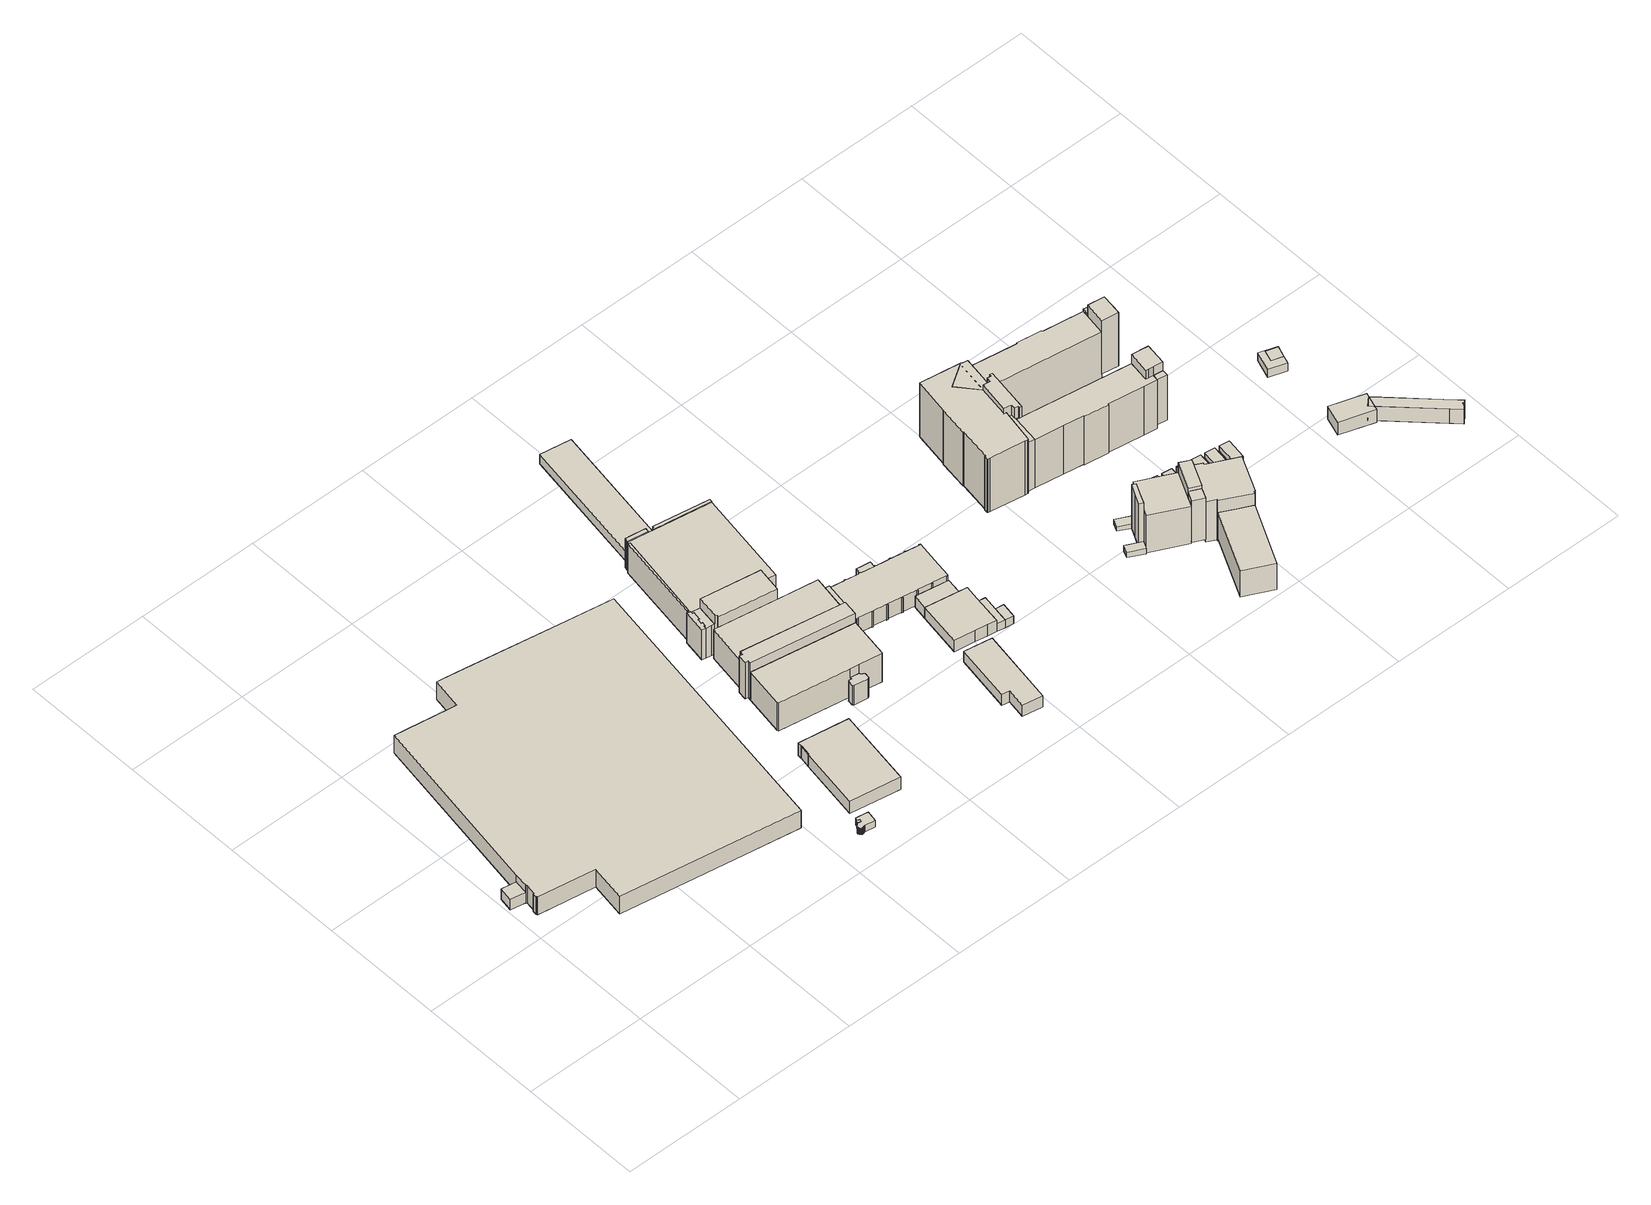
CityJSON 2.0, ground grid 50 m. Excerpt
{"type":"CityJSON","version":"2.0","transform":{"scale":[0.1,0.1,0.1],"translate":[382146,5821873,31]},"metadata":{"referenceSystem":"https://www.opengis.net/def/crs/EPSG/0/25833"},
"CityObjects":{
"building1":{"type":"Building","attributes":{"Gemeindeschluessel":"11000005","function":"31001_2111"},"address":[{"country":"Germany","locality":"Berlin","thoroughfareNumber":"72 (21)","thoroughfareName":"Nonnendammallee"}],"children":["building1-1","building1-2"]},
"building1-1":{"type":"BuildingPart","attributes":{"BezugspunktDach":"2200","measuredHeight":8.71,"storeysAboveGround":2},"parents":["building1"],"geometry":[{"type":"MultiSurface","lod":"1","boundaries":[[[0,1,2,3,4,5,6,7,8,9,10,11,12,13,14,15,16,17,18,19,20,21]],[[22,23,24,25,26,27,28,29,30,31,32,33,34,35,36,37,38,39,40,41,42,43]],[[22,43,21,20]],[[23,22,20,19]],[[24,23,19,18]],[[25,24,18,17]],[[26,25,17,16]],[[44,45,16,15]],[[28,27,15,14]],[[29,28,14,13]],[[30,29,13,12]],[[31,30,12,11]],[[32,31,11,10]],[[33,32,10,9]],[[34,33,9,8]],[[35,34,8,7]],[[36,35,7,6]],[[37,36,6,5]],[[38,37,5,4]],[[39,38,4,3]],[[40,39,3,2]],[[41,40,2,1]],[[42,41,1,0]],[[43,42,0,21]],[[27,26,45,44]]]}]},
"building1-2":{"type":"BuildingPart","attributes":{"BezugspunktDach":"2200","measuredHeight":5.22,"storeysAboveGround":2},"parents":["building1"],"geometry":[{"type":"MultiSurface","lod":"1","boundaries":[[[45,44,46,47]],[[48,27,26,49]],[[48,49,47,46]],[[27,48,46,44]],[[49,26,45,47]],[[26,27,50,44,45]]]}]},
"building2":{"type":"Building","attributes":{"Gemeindeschluessel":"11000005","BezugspunktDach":"2200","function":"51009_1610","measuredHeight":3.27,"storeysAboveGround":0},"address":[{"country":"Germany","locality":"Berlin"}],"geometry":[{"type":"Solid","lod":"1","boundaries":[[[[51,52,53,54,55]],[[56,57,58,59,60]],[[56,60,55,54]],[[57,56,54,53]],[[58,57,53,52]],[[59,58,52,51]],[[60,59,51,55]]]]}]},
"building3":{"type":"Building","attributes":{"Gemeindeschluessel":"11000005","BezugspunktDach":"2200","function":"31001_2100","measuredHeight":3.3,"storeysAboveGround":1},"address":[{"country":"Germany","locality":"Berlin","thoroughfareNumber":"72 (27)","thoroughfareName":"Nonnendammallee"}],"geometry":[{"type":"Solid","lod":"1","boundaries":[[[[61,62,63,64,65,66,67,68,69,70,71,72,73,74,54,53,52,51,55,75,76,77,78,79,80,81]],[[82,83,84,85,86,87,88,89,90,91,92,93,94,95,96,97,98,99,100,101,102,103,104,105,106,107]],[[82,107,81,80]],[[83,82,80,79]],[[84,83,79,78]],[[85,84,78,77]],[[86,85,77,76]],[[87,86,76,75]],[[88,87,75,55]],[[89,88,55,51]],[[90,89,51,52]],[[91,90,52,53]],[[92,91,53,54]],[[93,92,54,74]],[[94,93,74,73]],[[95,94,73,72]],[[96,95,72,71]],[[97,96,71,70]],[[98,97,70,69]],[[99,98,69,68]],[[100,99,68,67]],[[101,100,67,66]],[[102,101,66,65]],[[103,102,65,64]],[[104,103,64,63]],[[105,104,63,62]],[[106,105,62,61]],[[107,106,61,81]]]]}]},
"building4":{"type":"Building","attributes":{"Gemeindeschluessel":"11000005","BezugspunktDach":"2200","function":"51009_1610","measuredHeight":5.99,"storeysAboveGround":0},"address":[{"country":"Germany","locality":"Berlin"}],"geometry":[{"type":"Solid","lod":"1","boundaries":[[[[108,109,110,111]],[[112,113,114,115]],[[112,115,111,110]],[[113,112,110,109]],[[114,113,109,108]],[[115,114,108,111]]]]}]},
"building5":{"type":"Building","attributes":{"Gemeindeschluessel":"11000005","BezugspunktDach":"2200","function":"31001_2143","measuredHeight":6.1,"storeysAboveGround":1},"address":[{"country":"Germany","locality":"Berlin","thoroughfareNumber":"72 (30)","thoroughfareName":"Nonnendammallee"}],"geometry":[{"type":"Solid","lod":"1","boundaries":[[[[116,117,118,110,109,108,111,119]],[[120,121,122,123,124,125,126,127]],[[120,127,119,111]],[[121,120,111,108]],[[122,121,108,109]],[[123,122,109,110]],[[124,123,110,118]],[[125,124,118,117]],[[126,125,117,116]],[[127,126,116,119]]]]}]},
"building6":{"type":"Building","attributes":{"Gemeindeschluessel":"11000005","function":"31001_2111"},"address":[{"country":"Germany","locality":"Berlin","thoroughfareNumber":"72 (29)","thoroughfareName":"Nonnendammallee"}],"children":["building6-1","building6-2","building6-3","building6-4"]},
"building6-1":{"type":"BuildingPart","attributes":{"BezugspunktDach":"2200","measuredHeight":18.19,"storeysAboveGround":5},"parents":["building6"],"geometry":[{"type":"MultiSurface","lod":"1","boundaries":[[[128,129,130,131,132,133,134,135]],[[136,137,138,139,140,141,142,143]],[[136,143,135,134]],[[137,136,134,133]],[[138,137,133,132]],[[144,145,132,131]],[[140,139,131,130]],[[146,147,140,130,129]],[[142,141,129,128]],[[143,142,128,135]],[[139,138,148,145,144]],[[141,140,147,146]]]}]},
"building6-2":{"type":"BuildingPart","attributes":{"BezugspunktDach":"2200","measuredHeight":13.97,"storeysAboveGround":5},"parents":["building6"],"geometry":[{"type":"MultiSurface","lod":"1","boundaries":[[[144,149,150,151,152,153,154,155,145]],[[156,157,158,159,160,161,162,163,164]],[[156,164,145,155]],[[157,156,155,154]],[[158,157,154,153]],[[159,158,153,152]],[[160,159,152,151]],[[161,160,151,150]],[[162,161,150,149]],[[163,162,149,144]],[[164,163,139,138]],[[138,139,144,145]]]}]},
"building6-3":{"type":"BuildingPart","attributes":{"BezugspunktDach":"2200","measuredHeight":13.96,"storeysAboveGround":5},"parents":["building6"],"geometry":[{"type":"MultiSurface","lod":"1","boundaries":[[[165,166,167,168,169,147,146,170]],[[171,172,173,174,175,176,177,178]],[[171,178,170,146]],[[172,171,146,141,140,179]],[[173,172,147,169]],[[174,173,169,168]],[[175,174,168,167]],[[180,181,182,183,176,175,167,166]],[[177,176,166,165]],[[178,177,165,170]],[[179,140,141,146,147]],[[183,182,181,180]]]}]},
"building6-4":{"type":"BuildingPart","attributes":{"BezugspunktDach":"2200","measuredHeight":9.59,"storeysAboveGround":5},"parents":["building6"],"geometry":[{"type":"MultiSurface","lod":"1","boundaries":[[[184,185,186,187,188,189,181,180,190,191,192,193]],[[194,195,196,183,182,197,198,199,200,201,202,203]],[[194,203,193,192]],[[195,194,192,191]],[[196,195,191,190]],[[183,196,190,180]],[[197,182,181,189]],[[198,197,189,188]],[[199,198,188,187]],[[200,199,187,186]],[[201,200,186,185]],[[202,201,185,184]],[[203,202,184,193]],[[182,183,180,181,204]]]}]},
"building7":{"type":"Building","attributes":{"Gemeindeschluessel":"11000005","function":"31001_2111"},"address":[{"country":"Germany","locality":"Berlin","thoroughfareNumber":"72 (28)","thoroughfareName":"Nonnendammallee"}],"children":["building7-1","building7-2","building7-3"]},
"building7-1":{"type":"BuildingPart","attributes":{"BezugspunktDach":"2200","measuredHeight":19.2,"storeysAboveGround":5},"parents":["building7"],"geometry":[{"type":"MultiSurface","lod":"1","boundaries":[[[205,206,207,208,209,210,211,212]],[[213,214,215,216,159,158,217,218]],[[213,218,213,219,220,212,211]],[[214,213,211,210]],[[215,214,210,209]],[[216,215,209,208]],[[159,216,208,207]],[[158,159,207,206]],[[217,158,206,205]],[[218,217,205,212]],[[220,219,213,218]]]}]},
"building7-2":{"type":"BuildingPart","attributes":{"BezugspunktDach":"2200","measuredHeight":14.67,"storeysAboveGround":5},"parents":["building7"],"geometry":[{"type":"Solid","lod":"1","boundaries":[[[[221,220,219,222,223,224,225,226,227,228,229,230,231]],[[232,233,234,235,236,237,238,239,240,213,218,241,242]],[[213,240,222,219]],[[241,218,220,221]],[[242,241,221,231]],[[242,231,230,232]],[[233,232,230,229]],[[234,233,229,228]],[[235,234,228,227]],[[235,227,226,236]],[[237,236,226,225]],[[237,225,224,238]],[[239,238,224,223]],[[240,239,223,222]],[[218,213,219,220]]]]}]},
"building7-3":{"type":"BuildingPart","attributes":{"BezugspunktDach":"2200","measuredHeight":14.67,"storeysAboveGround":5},"parents":["building7"],"geometry":[{"type":"MultiSurface","lod":"1","boundaries":[[[231,230,229,228,227,226,225,224,223,222,243,244,245,246]],[[247,248,249,240,239,238,237,236,235,234,233,232,242,250]],[[247,250,246,245]],[[248,247,245,244]],[[249,248,244,243]],[[240,249,243,222]],[[238,224,238,237]],[[236,226,236,235]],[[234,235,227,235,234,251]],[[233,234,233,229]],[[242,232,230,232,242,231]],[[250,242,231,246]],[[239,240,222,223]],[[238,239,223,224]],[[237,238,224,225]],[[236,237,225,226]],[[235,236,226,227]],[[251,234,235,227,228]],[[228,229,233,234]],[[232,233,229,230]]]}]},
"building8":{"type":"Building","attributes":{"Gemeindeschluessel":"11000005","function":"31001_2111"},"address":[{"country":"Germany","locality":"Berlin","thoroughfareNumber":"72 (22)","thoroughfareName":"Nonnendammallee"}],"children":["building8-1","building8-2","building8-3","building8-4","building8-5"]},
"building8-1":{"type":"BuildingPart","attributes":{"BezugspunktDach":"2200","measuredHeight":13.87,"storeysAboveGround":3},"parents":["building8"],"geometry":[{"type":"MultiSurface","lod":"1","boundaries":[[[252,253,254,255,256,257,258,259,260,261,262,263,264,265,266,267]],[[248,268,269,270,271,272,273,274,275,276,277,215,214,213,240,249]],[[248,249,267,266]],[[268,248,266,265]],[[271,270,263,262]],[[273,272,261,260]],[[275,274,259,258]],[[276,275,258,257]],[[277,276,257,256]],[[215,277,256,255]],[[214,215,255,254]],[[213,214,254,253]],[[240,213,253,252]],[[249,240,252,267]],[[265,264,269,268]],[[270,269,264,263,278]],[[272,271,262,261]],[[274,273,260,259]]]}]},
"building8-2":{"type":"BuildingPart","attributes":{"BezugspunktDach":"2200","measuredHeight":14.24,"storeysAboveGround":3},"parents":["building8"],"geometry":[{"type":"MultiSurface","lod":"1","boundaries":[[[279,280,281,282,283,284,285]],[[286,287,270,269,268,288,289]],[[286,289,285,284]],[[287,286,284,283]],[[270,287,283,282]],[[269,270,282,281],[269,264,263,270]],[[265,264,281,280]],[[288,268,280,279]],[[289,288,279,285]],[[264,269,270,263]],[[268,269,264,265]]]}]},
"building8-3":{"type":"BuildingPart","attributes":{"BezugspunktDach":"2200","measuredHeight":14.33,"storeysAboveGround":3},"parents":["building8"],"geometry":[{"type":"MultiSurface","lod":"1","boundaries":[[[290,291,292,293,294,295,296,297]],[[298,299,300,301,302,303,274,273]],[[298,273,297,296]],[[299,298,296,295]],[[300,299,295,294]],[[301,300,294,293]],[[302,301,293,292]],[[303,302,292,291]],[[274,303,291,290]],[[260,259,290,297]],[[304,273,305,274,306,259,260]]]}]},
"building8-4":{"type":"BuildingPart","attributes":{"BezugspunktDach":"2200","measuredHeight":14.32,"storeysAboveGround":3},"parents":["building8"],"geometry":[{"type":"MultiSurface","lod":"1","boundaries":[[[307,308,309,310,311,312,313,314,315,316]],[[317,318,319,320,321,322,323,324,272,271]],[[317,271,316,315]],[[318,317,315,314]],[[319,318,314,313]],[[320,319,313,312]],[[321,320,312,311]],[[322,321,311,310]],[[323,322,310,309]],[[324,325,326,309,308]],[[272,324,308,307]],[[271,262,261,307,316]],[[326,325,324,323]],[[272,261,262,271,327]]]}]},
"building8-5":{"type":"BuildingPart","attributes":{"BezugspunktDach":"2200","measuredHeight":4.66,"storeysAboveGround":3},"parents":["building8"],"geometry":[{"type":"Solid","lod":"1","boundaries":[[[[325,328,329,330,331,332,333,326]],[[322,334,335,336,337,338,324,323]],[[322,323,326,333]],[[334,322,333,332]],[[335,334,332,331]],[[336,335,331,330]],[[337,336,330,329]],[[338,337,329,328]],[[324,338,328,325]],[[324,325,326,323]]]]}]},
"building9":{"type":"Building","attributes":{"Gemeindeschluessel":"11000005","BezugspunktDach":"2200","function":"31001_2142","measuredHeight":5.29,"storeysAboveGround":1},"address":[{"country":"Germany","locality":"Berlin","thoroughfareNumber":"72 (33)","thoroughfareName":"Nonnendammallee"}],"geometry":[{"type":"Solid","lod":"1","boundaries":[[[[339,340,341,342,343,344]],[[345,346,347,348,349,350]],[[345,350,344,343]],[[346,345,343,342]],[[347,346,342,341]],[[348,347,341,340]],[[349,348,340,339]],[[350,349,339,344]]]]}]},
"building10":{"type":"Building","attributes":{"Gemeindeschluessel":"11000005","function":"31001_2111"},"address":[{"country":"Germany","locality":"Berlin","thoroughfareNumber":"72 (31)","thoroughfareName":"Nonnendammallee"}],"children":["building10-1","building10-2"]},
"building10-1":{"type":"BuildingPart","attributes":{"BezugspunktDach":"2200","measuredHeight":8.45,"storeysAboveGround":1},"parents":["building10"],"geometry":[{"type":"Solid","lod":"1","boundaries":[[[[351,352,353,354,355,356,357,358,359,360,361,362,363,364,365,366,367,368,369,370,371,372,373,374,375,376,377,378,379,380,381,382,383,384,385,386,387,388,389,390,391,392,393,394,395,396,397,398,399,400,401,402,403,404,405,406,407,408,409,410,411,412,413,414,415]],[[416,417,418,419,420,421,422,423,424,425,426,427,428,429,430,431,432,433,434,435,436,437,438,439,440,441,442,443,444,445,446,447,448,449,450,451,452,453,454,455,456,457,458,459,460,461,462,463,464,465,466,467,468,469,470,471,472,473,474,475,476,477,478,479,480]],[[416,480,415,414]],[[417,416,414,413]],[[418,417,413,412]],[[421,420,410,409]],[[422,421,409,408]],[[423,422,408,407]],[[424,423,407,406]],[[425,424,406,405]],[[426,425,405,404]],[[427,426,404,403]],[[428,427,403,402]],[[429,428,402,401]],[[430,429,401,400]],[[431,430,400,399]],[[432,431,399,398]],[[433,432,398,397]],[[434,433,397,396]],[[435,434,396,395]],[[436,435,395,394]],[[437,436,394,393]],[[438,437,393,392]],[[439,438,392,391]],[[440,439,391,390]],[[441,440,390,389]],[[442,441,389,388]],[[443,442,388,387]],[[444,443,387,386]],[[445,444,386,385]],[[446,445,385,384]],[[447,446,384,383]],[[448,447,383,382]],[[449,448,382,381]],[[450,449,381,380]],[[451,450,380,379]],[[452,451,379,378]],[[453,452,378,377]],[[454,453,377,376]],[[455,454,376,375]],[[456,455,375,374]],[[457,456,374,373]],[[458,457,373,372]],[[459,458,372,371]],[[460,459,371,370]],[[461,460,370,369]],[[462,461,369,368]],[[463,462,368,367]],[[464,463,367,366]],[[465,464,366,365]],[[466,465,365,364]],[[467,466,364,363]],[[468,467,363,362]],[[469,468,362,361]],[[470,469,361,360]],[[471,470,360,359]],[[472,471,359,358]],[[473,472,358,357]],[[474,473,357,356]],[[475,474,356,355]],[[476,475,355,354]],[[477,476,354,353]],[[478,477,353,352]],[[479,478,352,351]],[[480,479,351,415]],[[419,418,412,411]],[[420,419,411,410]]]]}]},
"building10-2":{"type":"BuildingPart","attributes":{"BezugspunktDach":"2200","measuredHeight":8.61,"storeysAboveGround":1},"parents":["building10"],"geometry":[{"type":"MultiSurface","lod":"1","boundaries":[[[481,482,483,484]],[[485,420,418,486]],[[485,486,484,483]],[[420,485,483,482]],[[418,412,411,410,482,481]],[[486,418,481,484]],[[419,411,412,418]],[[419,420,410,411]]]}]},
"building11":{"type":"Building","attributes":{"Gemeindeschluessel":"11000005","BezugspunktDach":"2200","function":"51009_1610","measuredHeight":6.91,"storeysAboveGround":0},"address":[{"country":"Germany","locality":"Berlin"}],"geometry":[{"type":"Solid","lod":"1","boundaries":[[[[487,488,489,490,491,492,493,494]],[[495,496,497,498,499,500,501,502]],[[495,502,494,493]],[[496,495,493,492]],[[497,496,492,491]],[[498,497,491,490]],[[499,498,490,489]],[[500,499,489,488]],[[501,500,488,487]],[[502,501,487,494]]]]}]},
"building12":{"type":"Building","attributes":{"Gemeindeschluessel":"11000005","function":"31001_2142"},"address":[{"country":"Germany","locality":"Berlin","thoroughfareNumber":"72 (32)","thoroughfareName":"Nonnendammallee"}],"children":["building12-1","building12-2","building12-3"]},
"building12-1":{"type":"BuildingPart","attributes":{"BezugspunktDach":"2200","measuredHeight":6.3,"storeysAboveGround":1},"parents":["building12"],"geometry":[{"type":"Solid","lod":"1","boundaries":[[[[503,504,505,506,507,508,509,510,511]],[[512,513,514,515,516,517,518,519,520]],[[512,520,511,510]],[[513,512,510,509]],[[514,513,509,508]],[[515,514,508,507]],[[516,515,507,506]],[[517,521,522,516,506,505]],[[518,517,505,504]],[[519,518,504,503]],[[520,519,503,511]],[[516,522,521,517]]]]}]},
"building12-2":{"type":"BuildingPart","attributes":{"BezugspunktDach":"2200","measuredHeight":3.84,"storeysAboveGround":1},"parents":["building12"],"geometry":[{"type":"Solid","lod":"1","boundaries":[[[[523,524,525,522,521]],[[516,526,527,528,517]],[[526,516,522,525]],[[527,526,525,524]],[[517,528,523,521]],[[516,517,521,522]],[[524,523,528,527]]]]}]},
"building12-3":{"type":"BuildingPart","attributes":{"BezugspunktDach":"2200","measuredHeight":3.85,"storeysAboveGround":1},"parents":["building12"],"geometry":[{"type":"Solid","lod":"1","boundaries":[[[[529,530,524,523]],[[527,531,532,528]],[[523,528,523,524]],[[531,527,524,530]],[[532,531,530,529]],[[528,532,529,523]],[[527,528,523,524]]]]}]},
"building13":{"type":"Building","attributes":{"Gemeindeschluessel":"11000005","BezugspunktDach":"2200","function":"51009_1610","measuredHeight":5.51,"storeysAboveGround":0},"address":[{"country":"Germany","locality":"Berlin"}],"geometry":[{"type":"Solid","lod":"1","boundaries":[[[[533,534,535,536]],[[537,538,539,540]],[[537,540,536,535]],[[538,537,535,534]],[[539,538,534,533]],[[540,539,533,536]]]]}]},
"building14":{"type":"Building","attributes":{"Gemeindeschluessel":"11000005","BezugspunktDach":"2200","function":"31001_2520","measuredHeight":2.72,"storeysAboveGround":1},"address":[{"country":"Germany","locality":"Berlin","thoroughfareNumber":"34 (1)","thoroughfareName":"Wohlrabedamm"}],"geometry":[{"type":"Solid","lod":"1","boundaries":[[[[541,542,543,544,545]],[[546,547,548,549,550]],[[546,550,545,544]],[[547,546,544,543]],[[548,547,543,542]],[[549,548,542,541]],[[550,549,541,545]]]]}]},
"building15":{"type":"Building","attributes":{"Gemeindeschluessel":"11000005","BezugspunktDach":"2200","function":"51009_1610","measuredHeight":23.96,"storeysAboveGround":0},"address":[{"country":"Germany","locality":"Berlin"}],"geometry":[{"type":"Solid","lod":"1","boundaries":[[[[551,552,553,554,555,556]],[[557,558,559,560,548,547]],[[557,547,556,555]],[[558,557,555,554]],[[559,558,554,553]],[[560,559,553,552]],[[548,560,552,551]],[[547,548,551,556]]]]}]},
"building16":{"type":"Building","attributes":{"Gemeindeschluessel":"11000005","BezugspunktDach":"2200","function":"31001_2120","measuredHeight":2.29,"storeysAboveGround":1},"address":[{"country":"Germany","locality":"Berlin","thoroughfareNumber":"34 (3)","thoroughfareName":"Wohlrabedamm"}],"geometry":[{"type":"Solid","lod":"1","boundaries":[[[[561,562,563,564,565]],[[566,567,559,558,568]],[[566,568,565,564]],[[567,566,564,563]],[[559,567,563,562]],[[558,559,562,561]],[[568,558,561,565]]]]}]},
"building17":{"type":"Building","attributes":{"Gemeindeschluessel":"11000005","BezugspunktDach":"2200","function":"51009_1610","measuredHeight":26.73,"storeysAboveGround":0},"address":[{"country":"Germany","locality":"Berlin"}],"geometry":[{"type":"Solid","lod":"1","boundaries":[[[[569,570,571,572,573,574,575,576,577,578,579,580]],[[581,582,583,584,585,586,587,588,589,590,591,592]],[[581,592,580,579]],[[582,581,579,578]],[[583,582,578,577]],[[584,583,577,576]],[[585,584,576,575]],[[586,585,575,574]],[[587,586,574,573]],[[588,587,573,572]],[[589,588,572,571]],[[590,589,571,570]],[[591,590,570,569]],[[592,591,569,580]]]]}]},
"building18":{"type":"Building","attributes":{"Gemeindeschluessel":"11000005","function":"31001_2200"},"address":[{"country":"Germany","locality":"Berlin","thoroughfareNumber":"34","thoroughfareName":"Wohlrabedamm"}],"children":["building18-1","building18-2","building18-3","building18-4","building18-5"]},
"building18-1":{"type":"BuildingPart","attributes":{"BezugspunktDach":"2200","measuredHeight":20.71,"storeysAboveGround":6},"parents":["building18"],"geometry":[{"type":"MultiSurface","lod":"1","boundaries":[[[593,594,595,596,597]],[[598,599,600,601,602]],[[598,602,597,596]],[[599,603,604,596,595]],[[601,605,606,594,593]],[[602,601,593,597]],[[598,607,604,603,599]],[[608,600,599,609,595,594]],[[600,606,605,601]]]}]},
"building18-2":{"type":"BuildingPart","attributes":{"BezugspunktDach":"2200","measuredHeight":19.86,"storeysAboveGround":6},"parents":["building18"],"geometry":[{"type":"MultiSurface","lod":"1","boundaries":[[[610,611,612,613,614,615,616,617,618,619,620,606,605]],[[621,622,623,624,625,626,627,628,629,630,631,632,633]],[[621,633,601,600]],[[624,623,619,618]],[[625,624,618,617]],[[626,625,617,616]],[[627,626,616,615]],[[628,627,615,614]],[[629,628,614,613]],[[630,629,613,612]],[[634,635,636,637,638,639,640,631,630,612,611]],[[632,631,611,610]],[[633,632,610,605]],[[600,601,605,606,641]],[[622,621,606,620]],[[623,622,620,619]],[[640,639,638,635,634]],[[642,638,637,636,635]]]}]},
"building18-3":{"type":"BuildingPart","attributes":{"BezugspunktDach":"2200","measuredHeight":23.33,"storeysAboveGround":6},"parents":["building18"],"geometry":[{"type":"MultiSurface","lod":"1","boundaries":[[[643,644,645,646]],[[647,622,621,648]],[[647,649,650,603,646,645]],[[622,620,619,623,647,645,644]],[[606,620,644,643]],[[595,594,643,646]],[[648,621,600,599]],[[651,650,649,647,652]],[[648,603,650,651]],[[623,619,620,622]],[[621,622,620,606]],[[599,600,594,595]]]}]},
"building18-4":{"type":"BuildingPart","attributes":{"BezugspunktDach":"2200","measuredHeight":20.97,"storeysAboveGround":6},"parents":["building18"],"geometry":[{"type":"MultiSurface","lod":"1","boundaries":[[[604,603,650,649,653,654,655,656,657]],[[658,659,660,661,647,651,648,662,663]],[[658,663,657,656]],[[659,658,656,655]],[[660,659,655,654]],[[661,660,654,653]],[[647,661,653,649]],[[648,651,650,651,648,603]],[[662,648,599,598]],[[663,662,604,657]],[[651,647,649,650]],[[598,599,603,604]]]}]},
"building18-5":{"type":"BuildingPart","attributes":{"BezugspunktDach":"2200","measuredHeight":16.16,"storeysAboveGround":6},"parents":["building18"],"geometry":[{"type":"Solid","lod":"1","boundaries":[[[[664,636,635,634,665]],[[639,638,637,666,667]],[[639,667,665,634]],[[666,637,636,664]],[[667,666,664,665]],[[638,639,634,635]],[[638,635,636,637]]]]}]},
"building19":{"type":"Building","attributes":{"Gemeindeschluessel":"11000005","BezugspunktDach":"2200","function":"31001_2460","measuredHeight":2.67,"storeysAboveGround":1},"address":[{"country":"Germany","locality":"Berlin","thoroughfareNumber":"34 (4)","thoroughfareName":"Wohlrabedamm"}],"geometry":[{"type":"Solid","lod":"1","boundaries":[[[[668,669,670,671]],[[672,673,674,675]],[[672,675,671,670]],[[673,672,670,669]],[[674,673,669,668]],[[675,674,668,671]]]]}]},
"building20":{"type":"Building","attributes":{"Gemeindeschluessel":"11000005","function":"31001_1020"},"address":[{"country":"Germany","locality":"Berlin","thoroughfareNumber":"22","thoroughfareName":"Rohrdamm"}],"children":["building20-1","building20-2","building20-3","building20-4","building20-5","building20-6","building20-7","building20-8","building20-9","building20-10","building20-11"]},
"building20-1":{"type":"BuildingPart","attributes":{"BezugspunktDach":"2200","measuredHeight":26.13,"storeysAboveGround":6},"parents":["building20"],"geometry":[{"type":"MultiSurface","lod":"1","boundaries":[[[676,677,678,679,680]],[[681,682,683,684,685]],[[686,687,688,689,680,679]],[[682,681,679,678]],[[683,682,678,677]],[[690,691,683,677,676]],[[681,692,688,687,686]],[[685,693,689,688,692]],[[684,683,691,690]]]}]},
"building20-2":{"type":"BuildingPart","attributes":{"BezugspunktDach":"2200","measuredHeight":31.58,"storeysAboveGround":6},"parents":["building20"],"geometry":[{"type":"MultiSurface","lod":"1","boundaries":[[[694,695,696,697,698,699,700,701,702,703,704,705,706,707,708,709,710,711,712,713]],[[714,715,716,717,718,719,720,721,722,723,724,725,726,727,728,729,730,731,732,733]],[[714,733,713,712]],[[715,714,712,711]],[[716,715,711,710]],[[717,716,710,709]],[[718,717,709,708]],[[719,718,708,707]],[[720,719,707,706]],[[721,720,706,705]],[[722,721,705,704]],[[724,723,703,702]],[[725,724,702,701]],[[726,725,701,700]],[[727,734,735,736,700,699]],[[728,727,699,698]],[[729,728,698,697]],[[730,729,697,696]],[[731,730,696,695]],[[732,731,695,694]],[[733,732,694,713]],[[704,703,723,722]],[[726,736,735,734,727]]]}]},
"building20-3":{"type":"BuildingPart","attributes":{"BezugspunktDach":"2200","measuredHeight":24.17,"storeysAboveGround":6},"parents":["building20"],"geometry":[{"type":"MultiSurface","lod":"1","boundaries":[[[737,738,739,740,735,734]],[[726,741,742,743,744,727]],[[741,726,735,740]],[[742,741,740,739]],[[743,742,590,745,746,747,739,738]],[[748,749,750,743,738,737]],[[744,743,751]],[[727,744,737,734]],[[726,727,734,735]],[[747,746,745,590]],[[744,751,749,748]],[[751,743,750,749]]]}]},
"building20-4":{"type":"BuildingPart","attributes":{"BezugspunktDach":"2200","measuredHeight":22.25,"storeysAboveGround":6},"parents":["building20"],"geometry":[{"type":"MultiSurface","lod":"1","boundaries":[[[752,691,690,753,754]],[[755,756,757,758,759]],[[755,759,754,753]],[[760,761,753,690]],[[757,756,684,683]],[[758,757,691,752]],[[759,758,752,754]],[[756,755,761,760]],[[683,684,690,691]]]}]},
"building20-5":{"type":"BuildingPart","attributes":{"BezugspunktDach":"2200","measuredHeight":26.4,"storeysAboveGround":6},"parents":["building20"],"geometry":[{"type":"MultiSurface","lod":"1","boundaries":[[[762,763,764,765]],[[766,767,768,769]],[[770,771,772,765,764]],[[773,774,766,764,763]],[[768,767,763,762]],[[769,768,762,765]],[[775,776,777,770]],[[766,778,771,770]],[[769,772,771,778]],[[767,766,774,773]]]}]},
"building20-6":{"type":"BuildingPart","attributes":{"BezugspunktDach":"2200","measuredHeight":21.45,"storeysAboveGround":6},"parents":["building20"],"geometry":[{"type":"MultiSurface","lod":"1","boundaries":[[[779,780,747,746]],[[590,589,588,745]],[[589,590,747,780]],[[588,589,780,779]],[[745,781,746,747,590]],[[745,588,782,779,746,783]]]}]},
"building20-7":{"type":"BuildingPart","attributes":{"BezugspunktDach":"2200","measuredHeight":21.73,"storeysAboveGround":6},"parents":["building20"],"geometry":[{"type":"MultiSurface","lod":"1","boundaries":[[[784,785,786,787]],[[788,585,584,583]],[[789,790,791,786,785]],[[584,585,785,784]],[[583,584,784,787]],[[788,583,787,786]],[[585,788,791,790,789]]]}]},
"building20-8":{"type":"BuildingPart","attributes":{"BezugspunktDach":"2200","measuredHeight":31.53,"storeysAboveGround":6},"parents":["building20"],"geometry":[{"type":"MultiSurface","lod":"1","boundaries":[[[792,793,794,795,796,797,798,799,800,801,802]],[[723,722,803,804,805,806,807,808,809,724,810]],[[723,810,802,801]],[[722,704,703,801,800]],[[803,722,800,799]],[[804,803,799,798]],[[805,804,798,797]],[[811,812,813,797,796]],[[807,790,811,806,796,795]],[[787,786,795,794]],[[808,807,788,583]],[[809,808,794,793]],[[724,809,793,792]],[[810,724,792,802]],[[723,703,704,722]],[[806,814,812,811]],[[805,813,812,814]],[[806,811,790,807]],[[583,788,786,787]]]}]},
"building20-9":{"type":"BuildingPart","attributes":{"BezugspunktDach":"2200","measuredHeight":25.28,"storeysAboveGround":6},"parents":["building20"],"geometry":[{"type":"MultiSurface","lod":"1","boundaries":[[[789,815,772,771,770,775,816,817,818,819,813,812,790]],[[814,805,820,821,822,823,776,777,824,825,826,827,807]],[[820,805,813,819]],[[821,820,819,818]],[[822,821,818,817]],[[823,822,817,816]],[[776,823,816,775]],[[824,777,770,766,778]],[[825,824,771,778,769,772]],[[826,825,772,815]],[[827,826,815,789]],[[807,827,585,788]],[[814,806,811,812]],[[807,790,811,806]],[[805,814,812,813]],[[777,776,775,770]],[[778,766,770,771]],[[772,769,778,771]],[[788,585,789,790]]]}]},
"building20-10":{"type":"BuildingPart","attributes":{"BezugspunktDach":"2200","measuredHeight":25.16,"storeysAboveGround":6},"parents":["building20"],"geometry":[{"type":"MultiSurface","lod":"1","boundaries":[[[828,829,830,831,832,833,761,760,689,688,687,834,835,750,749,748]],[[751,743,836,837,838,839,840,841,842,843,844,845,846,847,848,744]],[[779,746,750,835]],[[836,743,745,588]],[[837,836,835,834]],[[838,837,834,687]],[[839,838,681,692]],[[840,839,688,692,685]],[[689,685,840]],[[842,841,756,755,761]],[[843,842,761,833]],[[844,843,833,832]],[[845,844,832,831]],[[846,845,831,830]],[[847,846,830,829]],[[848,847,829,828]],[[744,848,828,748]],[[751,744,748,749]],[[743,751,749,750]],[[588,745,746,779]],[[692,681,687,688]],[[692,688,689,685]],[[689,685,849]],[[760,761,755,756]]]}]},
"building20-11":{"type":"BuildingPart","attributes":{"BezugspunktDach":"2200","measuredHeight":24.26,"storeysAboveGround":6},"parents":["building20"],"geometry":[{"type":"MultiSurface","lod":"1","boundaries":[[[773,850,851,852,774]],[[776,853,854,855,777]],[[775,770,777,774,852]],[[853,776,852,851]],[[854,853,851,850]],[[855,854,850,773]],[[777,855,767,766]],[[776,777,770,775]],[[766,767,773,774]]]}]},
"building21":{"type":"Building","attributes":{"Gemeindeschluessel":"11000005","BezugspunktDach":"2200","function":"31001_2460","measuredHeight":2.6,"storeysAboveGround":1},"address":[{"country":"Germany","locality":"Berlin","thoroughfareNumber":"34 (5)","thoroughfareName":"Wohlrabedamm"}],"geometry":[{"type":"Solid","lod":"1","boundaries":[[[[856,857,858,859]],[[860,861,862,863]],[[860,863,859,858]],[[861,860,858,857]],[[862,861,857,856]],[[863,862,856,859]]]]}]},
"building22":{"type":"Building","attributes":{"Gemeindeschluessel":"11000005","BezugspunktDach":"2200","function":"31001_2460","measuredHeight":2.54,"storeysAboveGround":1},"address":[{"country":"Germany","locality":"Berlin","thoroughfareNumber":"34 (6)","thoroughfareName":"Wohlrabedamm"}],"geometry":[{"type":"Solid","lod":"1","boundaries":[[[[864,865,866,867]],[[868,869,870,871]],[[868,871,867,866]],[[869,868,866,865]],[[870,869,865,864]],[[871,870,864,867]]]]}]},
"building23":{"type":"Building","attributes":{"Gemeindeschluessel":"11000005","BezugspunktDach":"2200","function":"31001_2460","measuredHeight":2.52,"storeysAboveGround":1},"address":[{"country":"Germany","locality":"Berlin","thoroughfareNumber":"34 (7)","thoroughfareName":"Wohlrabedamm"}],"geometry":[{"type":"Solid","lod":"1","boundaries":[[[[872,873,874,875]],[[876,877,878,879]],[[876,879,875,874]],[[877,876,874,873]],[[878,877,873,872]],[[879,878,872,875]]]]}]},
"building24":{"type":"Building","attributes":{"Gemeindeschluessel":"11000005","BezugspunktDach":"2200","function":"31001_2460","measuredHeight":2.67,"storeysAboveGround":1},"address":[{"country":"Germany","locality":"Berlin","thoroughfareNumber":"34 (8)","thoroughfareName":"Wohlrabedamm"}],"geometry":[{"type":"Solid","lod":"1","boundaries":[[[[880,881,882,883]],[[884,885,886,887]],[[884,887,883,882]],[[885,884,882,881]],[[886,885,881,880]],[[887,886,880,883]]]]}]},
"building25":{"type":"Building","attributes":{"Gemeindeschluessel":"11000005","BezugspunktDach":"2200","function":"31001_2460","measuredHeight":2.65,"storeysAboveGround":1},"address":[{"country":"Germany","locality":"Berlin","thoroughfareNumber":"34 (9)","thoroughfareName":"Wohlrabedamm"}],"geometry":[{"type":"Solid","lod":"1","boundaries":[[[[888,889,890,891]],[[892,893,894,895]],[[892,895,891,890]],[[893,892,890,889]],[[894,893,889,888]],[[895,894,888,891]]]]}]},
"building26":{"type":"Building","attributes":{"Gemeindeschluessel":"11000005","BezugspunktDach":"2200","function":"51009_1610","measuredHeight":6.28,"storeysAboveGround":0},"address":[{"country":"Germany","locality":"Berlin"}],"geometry":[{"type":"Solid","lod":"1","boundaries":[[[[896,897,898,899,900,901,902,903]],[[904,905,906,907,908,909,910,911]],[[904,911,903,902]],[[905,904,902,901]],[[906,905,901,900]],[[907,906,900,899]],[[908,907,899,898]],[[909,908,898,897]],[[910,909,897,896]],[[911,910,896,903]]]]}]},
"building27":{"type":"Building","attributes":{"Gemeindeschluessel":"11000005","BezugspunktDach":"2200","function":"31001_2050","measuredHeight":6.28,"storeysAboveGround":1},"address":[{"country":"Germany","locality":"Berlin","thoroughfareNumber":"32 (3)","thoroughfareName":"Wohlrabedamm"}],"geometry":[{"type":"Solid","lod":"1","boundaries":[[[[896,901,902,903]],[[904,905,910,911]],[[904,911,903,902]],[[905,904,902,901]],[[910,905,901,896]],[[911,910,896,903]]]]}]},
"building28":{"type":"Building","attributes":{"Gemeindeschluessel":"11000005","BezugspunktDach":"2200","function":"51009_1610","measuredHeight":3.9,"storeysAboveGround":0},"address":[{"country":"Germany","locality":"Berlin"}],"geometry":[{"type":"Solid","lod":"1","boundaries":[[[[912,913,914,915,916,917,918,919]],[[920,921,922,923,924,925,926,927]],[[920,927,919,918]],[[921,920,918,917]],[[922,921,917,916]],[[923,922,916,915]],[[924,923,915,914]],[[925,924,914,913]],[[926,925,913,912]],[[927,926,912,919]]]]}]},
"building29":{"type":"Building","attributes":{"Gemeindeschluessel":"11000005","BezugspunktDach":"2200","function":"31001_2100","measuredHeight":3.89,"storeysAboveGround":1},"address":[{"country":"Germany","locality":"Berlin","thoroughfareNumber":"5 (2)","thoroughfareName":"Wernerwerkdamm"}],"geometry":[{"type":"Solid","lod":"1","boundaries":[[[[913,916,915,914]],[[923,922,925,924]],[[923,924,914,915]],[[922,923,915,916]],[[925,922,916,913]],[[924,925,913,914]]]]}]},
"building30":{"type":"Building","attributes":{"Gemeindeschluessel":"11000005","BezugspunktDach":"2200","function":"51009_1610","measuredHeight":7.04,"storeysAboveGround":0},"address":[{"country":"Germany","locality":"Berlin"}],"geometry":[{"type":"Solid","lod":"1","boundaries":[[[[897,928,929,930,931,932,933,934,900,899,898]],[[935,936,937,938,939,940,941,942,943,944,945]],[[935,945,898,899]],[[936,935,899,900]],[[937,936,900,934]],[[938,937,934,933]],[[939,938,933,932]],[[940,939,932,931]],[[941,940,931,930]],[[942,941,930,929]],[[943,942,929,928]],[[944,943,928,897]],[[945,944,897,898]]]]}]},
"building31":{"type":"Building","attributes":{"Gemeindeschluessel":"11000005","BezugspunktDach":"2200","function":"31001_2050","measuredHeight":7.04,"storeysAboveGround":1},"address":[{"country":"Germany","locality":"Berlin","thoroughfareNumber":"32 (2)","thoroughfareName":"Wohlrabedamm"}],"geometry":[{"type":"Solid","lod":"1","boundaries":[[[[928,929,933,934,899,898]],[[935,937,938,942,943,945]],[[935,945,898,899]],[[937,935,899,934]],[[938,937,934,933]],[[942,938,933,929]],[[943,942,929,928]],[[945,943,928,898]]]]}]}
},
"vertices":[
[54,578,109],[54,574,109],[285,536,109],[261,390,109],[981,274,109],[1167,1420,109],[1078,1435,109],[981,1451,109],[579,1519,109],[496,1533,109],[467,1538,109],[446,1412,109],[427,1415,109],[252,1442,109],[195,1451,109],[70,699,109],[61,642,109],[61,638,109],[64,637,109],[57,594,109],[54,595,109],[51,578,109],[54,595,22],[57,594,22],[64,637,22],[61,638,22],[61,642,22],[70,699,22],[195,1451,22],[252,1442,22],[427,1415,22],[446,1412,22],[467,1538,22],[496,1533,22],[579,1519,22],[981,1451,22],[1078,1435,22],[1167,1420,22],[981,274,22],[261,390,22],[285,536,22],[54,574,22],[54,578,22],[51,578,22],[70,699,74],[61,642,74],
[11,709,74],[1,652,74],[11,709,22],[1,652,22],[70,699,35],
[1119,140,55],[1130,137,55],[1133,146,55],[1123,150,55],[1117,141,55],[1123,150,23],[1133,146,23],[1130,137,23],[1119,140,23],[1117,141,23],
[1106,122,55],[1107,119,55],[1109,116,55],[1112,114,55],[1115,113,55],[1118,113,55],[1121,113,55],[1124,114,55],[1127,116,55],[1169,109,55],[1177,153,55],[1127,161,55],[1126,157,55],[1125,153,55],[1116,140,55],[1114,138,55],[1113,137,55],[1110,135,55],[1107,132,55],[1106,129,55],[1105,125,55],[1106,129,22],[1107,132,22],[1110,135,22],[1113,137,22],[1114,138,22],[1116,140,22],[1117,141,22],[1119,140,22],[1130,137,22],[1133,146,22],[1123,150,22],[1125,153,22],[1126,157,22],[1127,161,22],[1177,153,22],[1169,109,22],[1127,116,22],[1124,114,22],[1121,113,22],[1118,113,22],[1115,113,22],[1112,114,22],[1109,116,22],[1107,119,22],[1106,122,22],[1105,125,22],
[1191,466,83],[1198,510,83],[1196,511,83],[1188,467,83],[1196,511,23],[1198,510,23],[1191,466,23],[1188,467,23],
[1349,180,83],[1400,496,83],[1198,528,83],[1147,212,83],[1188,467,22],[1191,466,22],[1198,510,22],[1196,511,22],[1198,528,22],[1400,496,22],[1349,180,22],[1147,212,22],
[1251,837,206],[1249,824,206],[1664,755,206],[1674,817,206],[1259,886,206],[1257,871,206],[1244,874,206],[1238,839,206],[1244,874,24],[1257,871,24],[1259,886,24],[1674,817,24],[1664,755,24],[1249,824,24],[1251,837,24],[1238,839,24],[1674,817,163],[1259,886,163],[1249,824,162],[1664,755,162],[1259,886,119],
[1674,823,163],[1702,983,163],[1701,985,163],[1540,1011,163],[1306,1049,163],[1289,1052,163],[1286,1050,163],[1286,1050,23],[1289,1052,23],[1306,1049,23],[1540,1011,23],[1701,985,23],[1702,983,23],[1674,823,23],[1674,817,23],[1259,886,23],
[1224,655,162],[1508,609,162],[1545,603,162],[1635,588,162],[1637,590,162],[1222,659,162],[1249,824,23],[1664,755,23],[1637,590,23],[1635,588,23],[1545,603,23],[1508,609,23],[1224,655,23],[1222,659,23],[1664,755,83],[1508,609,120],[1545,603,120],[1545,603,24],[1508,609,24],
[1492,572,120],[1549,563,120],[1554,566,120],[1557,587,120],[1553,592,120],[1544,594,120],[1506,600,120],[1497,601,120],[1491,598,120],[1488,577,120],[1491,598,24],[1497,601,24],[1506,600,24],[1544,594,24],[1553,592,24],[1557,587,24],[1554,566,24],[1549,563,24],[1492,572,24],[1488,577,24],[1545,603,116],
[1307,1055,215],[1306,1049,215],[1540,1011,215],[1550,1072,215],[1557,1112,215],[1536,1115,215],[1316,1151,215],[1302,1063,215],[1316,1151,23],[1536,1115,23],[1557,1112,23],[1550,1072,23],[1307,1055,23],[1302,1063,23],[1316,1151,170],[1302,1063,170],
[1291,1064,170],[1283,1157,170],[1281,1150,170],[1288,1149,170],[1282,1114,170],[1276,1115,170],[1273,1097,170],[1278,1096,170],[1275,1079,170],[1270,1080,170],[1268,1068,170],[1270,1080,23],[1275,1079,23],[1278,1096,23],[1273,1097,23],[1276,1115,23],[1282,1114,23],[1288,1149,23],[1281,1150,23],[1283,1157,23],[1291,1064,23],[1268,1068,23],
[1280,1157,170],[1280,1161,170],[1267,1163,170],[1252,1071,170],[1267,1163,23],[1280,1161,23],[1280,1157,23],[1252,1071,23],[1278,1096,97],
[1283,1157,162],[1316,1151,162],[1536,1115,162],[1557,1112,162],[1577,1109,162],[1577,1104,162],[1613,1098,162],[1677,1491,162],[1447,1528,162],[1425,1532,162],[1343,1545,162],[1341,1535,162],[1345,1534,162],[1283,1175,162],[1280,1161,162],[1280,1157,162],[1283,1175,23],[1345,1534,23],[1341,1535,23],[1343,1545,23],[1425,1532,23],[1447,1528,23],[1677,1491,23],[1613,1098,23],[1577,1104,23],[1577,1109,23],[1341,1535,118],
[1279,1175,166],[1283,1175,166],[1345,1534,166],[1341,1535,166],[1338,1535,166],[1335,1536,166],[1277,1176,166],[1335,1536,23],[1338,1535,23],[1279,1175,23],[1277,1176,23],
[1677,1491,165],[1678,1497,165],[1679,1503,165],[1454,1540,165],[1453,1534,165],[1449,1535,165],[1448,1534,165],[1447,1528,165],[1448,1534,23],[1449,1535,23],[1453,1534,23],[1454,1540,23],[1679,1503,23],[1678,1497,23],[1447,1528,90],[1543,1513,23],[1677,1491,71],
[1425,1532,166],[1428,1548,166],[1362,1558,166],[1363,1559,166],[1360,1559,166],[1359,1558,166],[1346,1560,166],[1344,1547,166],[1343,1548,166],[1343,1545,166],[1343,1548,23],[1344,1547,23],[1346,1560,23],[1359,1558,23],[1360,1559,23],[1363,1559,23],[1362,1558,23],[1428,1548,23],[1428,1548,70],[1362,1558,70],[1345,1544,23],
[1428,1549,70],[1455,1544,70],[1489,1539,70],[1577,2087,70],[1453,2107,70],[1363,1559,70],[1453,2107,23],[1577,2087,23],[1489,1539,23],[1455,1544,23],[1428,1549,23],
[1890,230,78],[1877,151,78],[1958,137,78],[2010,450,78],[1899,469,78],[1860,235,78],[1899,469,25],[2010,450,25],[1958,137,25],[1877,151,25],[1890,230,25],[1860,235,25],
[1722,805,100],[1723,808,100],[1778,799,100],[1777,796,100],[1781,795,100],[1782,799,100],[1837,790,100],[1836,786,100],[1841,786,100],[1841,789,100],[1896,780,100],[1896,777,100],[1900,776,100],[1900,779,100],[1955,770,100],[1955,767,100],[1959,766,100],[1960,769,100],[2015,760,100],[2014,757,100],[2018,757,100],[2019,760,100],[2074,751,100],[2073,748,100],[2077,747,100],[2078,750,100],[2081,750,100],[2094,833,100],[2108,916,100],[2107,916,100],[2108,919,100],[2103,920,100],[2103,917,100],[2048,926,100],[2048,929,100],[2044,930,100],[2044,927,100],[1989,936,100],[1989,939,100],[1985,939,100],[1985,936,100],[1930,945,100],[1930,948,100],[1927,949,100],[1926,949,100],[1925,946,100],[1870,955,100],[1871,958,100],[1870,958,100],[1864,959,100],[1863,956,100],[1811,965,100],[1812,968,100],[1807,969,100],[1807,965,100],[1752,974,100],[1752,978,100],[1748,978,100],[1748,975,100],[1745,975,100],[1732,892,100],[1719,816,100],[1718,809,100],[1719,809,100],[1718,806,100],[1719,809,24],[1718,809,24],[1719,816,24],[1732,892,24],[1745,975,24],[1748,975,24],[1748,978,24],[1752,978,24],[1752,974,24],[1807,965,24],[1807,969,24],[1812,968,24],[1811,965,24],[1863,956,24],[1864,959,24],[1870,958,24],[1871,958,24],[1870,955,24],[1925,946,24],[1926,949,24],[1927,949,24],[1930,948,24],[1930,945,24],[1985,936,24],[1985,939,24],[1989,939,24],[1989,936,24],[2044,927,24],[2044,930,24],[2048,929,24],[2048,926,24],[2103,917,24],[2103,920,24],[2108,919,24],[2107,916,24],[2108,916,24],[2094,833,24],[2081,750,24],[2078,750,24],[2077,747,24],[2073,748,24],[2074,751,24],[2019,760,24],[2018,757,24],[2014,757,24],[2015,760,24],[1960,769,24],[1959,766,24],[1955,767,24],[1955,770,24],[1900,779,24],[1900,776,24],[1896,777,24],[1896,780,24],[1841,789,24],[1841,786,24],[1836,786,24],[1837,790,24],[1782,799,24],[1781,795,24],[1777,796,24],[1778,799,24],[1723,808,24],[1722,805,24],[1718,806,24],
[1719,816,110],[1745,975,110],[1702,983,110],[1674,823,110],[1702,983,24],[1674,823,24],
[1871,958,94],[1870,955,94],[1925,946,94],[1926,949,94],[1927,949,94],[1931,974,94],[1874,983,94],[1870,958,94],[1874,983,25],[1931,974,25],[1927,949,25],[1926,949,25],[1925,946,25],[1870,955,25],[1871,958,25],[1870,958,25],
[1992,514,78],[2041,506,78],[2076,500,78],[2095,620,78],[2105,679,78],[2070,685,78],[2021,693,78],[1937,707,78],[1908,527,78],[1937,707,23],[2021,693,23],[2070,685,23],[2105,679,23],[2095,620,23],[2076,500,23],[2041,506,23],[1992,514,23],[1908,527,23],[2076,500,61],[2095,620,61],
[2109,494,61],[2119,555,61],[2129,615,61],[2129,615,23],[2119,555,23],[2109,494,23],
[2143,489,61],[2153,550,61],[2153,550,23],[2143,489,23],
[2070,685,79],[2080,745,79],[1947,767,79],[1937,707,79],[1947,767,24],[2080,745,24],[2070,685,24],[1937,707,24],
[2698,435,38],[2713,465,38],[2698,472,38],[2651,495,38],[2637,466,38],[2651,495,11],[2698,472,11],[2713,465,11],[2698,435,11],[2637,466,11],
[2713,465,228],[2733,506,228],[2754,547,228],[2740,555,228],[2719,513,228],[2698,472,228],[2719,513,11],[2740,555,11],[2754,547,11],[2733,506,11],
[2740,555,33],[2754,547,33],[2770,580,33],[2709,611,33],[2694,579,33],[2709,611,11],[2770,580,11],[2694,579,11],
[2643,1051,298],[2641,1033,298],[2655,1030,298],[2654,1023,298],[2663,1022,298],[2692,1202,298],[2683,1204,298],[2682,1195,298],[2665,1197,298],[2662,1179,298],[2633,1183,298],[2613,1056,298],[2633,1183,31],[2662,1179,31],[2665,1197,31],[2682,1195,31],[2683,1204,31],[2692,1202,31],[2663,1022,31],[2654,1023,31],[2655,1030,31],[2641,1033,31],[2643,1051,31],[2613,1056,31],
[2880,338,234],[2899,378,234],[2856,399,234],[2840,365,234],[2837,359,234],[2840,365,27],[2856,399,27],[2899,378,27],[2880,338,27],[2837,359,27],[2856,399,200],[2840,365,200],[2880,338,214],[2899,378,214],[2840,365,191],[2899,378,106],[2856,399,209],
[2916,320,214],[2914,315,214],[3030,256,214],[3033,264,214],[3038,262,214],[3111,410,214],[2991,470,214],[2994,476,214],[2953,497,214],[2950,491,214],[2954,488,214],[2899,378,15],[2954,488,15],[2950,491,15],[2953,497,15],[2994,476,15],[2991,470,15],[3111,410,15],[3038,262,15],[3033,264,15],[3030,256,15],[2914,315,15],[2916,320,15],[2880,338,15],[2914,315,156],[2972,285,156],[3030,256,156],[3030,256,27],[2972,285,27],[2914,315,27],[2914,315,140],[2899,378,192],[2972,285,102],
[2899,378,249],[2954,488,249],[2911,510,249],[2856,399,249],[2911,510,15],[2856,399,15],[2911,510,200],[2875,437,200],[2875,437,15],[2894,474,15],
[2770,580,200],[2754,547,200],[2734,508,200],[2713,465,200],[2698,435,200],[2713,465,15],[2734,508,15],[2754,547,15],[2770,580,15],[2840,365,15],[2698,435,15],
[2904,7,156],[2789,64,156],[2904,7,27],[2789,64,27],
[2930,563,54],[2942,648,54],[2902,654,54],[2889,570,54],[2902,654,27],[2942,648,27],[2930,563,27],[2889,570,27],
[3120,864,292],[3157,858,292],[3170,945,292],[3102,955,292],[3089,869,292],[3102,955,30],[3170,945,30],[3157,858,30],[3120,864,30],[3089,869,30],[3102,955,215],[3102,955,247],[3094,900,247],[3089,869,247],[3120,864,250],[3157,858,250],[3094,900,30],[3089,869,215],
[2433,937,273],[2441,936,273],[2580,913,273],[2591,912,273],[2593,911,273],[2595,918,273],[2621,1054,273],[2613,1056,273],[2633,1183,273],[2655,1322,273],[2656,1326,273],[2496,1351,273],[2496,1347,273],[2472,1203,273],[2470,1203,273],[2452,1083,273],[2455,1083,273],[2435,952,273],[2433,953,273],[2431,938,273],[2433,953,7],[2435,952,7],[2455,1083,7],[2452,1083,7],[2470,1203,7],[2472,1203,7],[2496,1347,7],[2496,1351,7],[2656,1326,7],[2655,1322,7],[2633,1183,7],[2613,1056,7],[2621,1054,7],[2595,918,7],[2593,911,7],[2591,912,7],[2580,913,7],[2441,936,7],[2433,937,7],[2431,938,7],[2595,918,249],[2621,1054,249],[2621,1054,68],
[2625,914,249],[2640,1025,249],[2641,1033,249],[2643,1051,249],[2643,1051,7],[2641,1033,7],[2640,1025,7],[2625,914,7],[2640,1025,31],[2640,1025,245],[2641,1033,245],[2625,914,247],[2632,969,247],[2640,1025,247],[2632,969,7],
[3154,833,250],[3116,840,250],[3116,839,250],[3116,840,27],[3120,864,27],[3157,858,27],[3154,833,27],[3116,839,27],[3120,864,247],[3116,840,247],
[3198,1126,294],[3211,1212,294],[3144,1221,294],[3130,1136,294],[3144,1221,30],[3211,1212,30],[3198,1126,30],[3130,1136,30],[3144,1221,239],[3139,1192,239],[3130,1136,239],[3211,1212,250],[3144,1221,250],[3148,1248,239],[3148,1248,7],[3144,1221,7],[3139,1192,30],
[2654,1023,245],[2655,1030,245],[2640,1025,145],[2654,1023,168],[2640,1025,127],
[2682,1195,248],[2683,1204,248],[2667,1206,248],[2665,1197,248],[2667,1206,31],[2683,1204,239],[2667,1206,239],[2667,1206,131],
[2633,1183,274],[2662,1179,274],[2665,1197,274],[2667,1206,274],[2674,1248,274],[2685,1318,274],[2660,1322,274],[2660,1326,274],[2656,1326,274],[2655,1322,274],[2565,1264,274],[2660,1326,7],[2660,1322,7],[2685,1318,7],[2674,1248,7],[2667,1206,7],[2665,1197,7],[2662,1179,7],[2565,1264,7],[2674,1248,239],[2676,1262,239],[2685,1318,239],[2676,1262,7],
[2692,1202,239],[2983,1272,239],[2983,1277,239],[2884,1292,239],[2883,1287,239],[2883,1287,7],[2884,1292,7],[2983,1277,7],[2983,1272,7],[3139,1192,7],[3130,1136,7],[2692,1202,7],[2683,1204,7],
[2740,897,247],[2821,885,247],[2821,882,247],[2918,866,247],[2919,869,247],[3062,848,247],[2663,1022,247],[2654,1023,247],[2654,1023,7],[2663,1022,7],[3102,955,7],[3094,900,7],[3089,869,7],[3120,864,7],[3116,840,7],[3062,848,7],[2919,869,7],[2918,866,7],[2821,882,7],[2821,885,7],[2740,897,7],[3089,869,37],
[3216,1238,250],[3179,1243,250],[3148,1248,250],[3179,1243,7],[3216,1238,7],[3211,1212,7],
[2987,555,53],[2999,639,53],[2959,645,53],[2947,561,53],[2959,645,27],[2999,639,27],[2987,555,27],[2947,561,27],
[3044,546,53],[3057,630,53],[3016,636,53],[3004,552,53],[3016,636,27],[3057,630,27],[3044,546,27],[3004,552,27],
[3102,537,52],[3114,621,52],[3074,627,52],[3061,543,52],[3074,627,27],[3114,621,27],[3102,537,27],[3061,543,27],
[3159,529,52],[3171,613,52],[3131,619,52],[3119,535,52],[3131,619,26],[3171,613,26],[3159,529,26],[3119,535,26],
[3216,520,52],[3229,604,52],[3189,610,52],[3176,526,52],[3189,610,26],[3229,604,26],[3216,520,26],[3176,526,26],
[3681,363,73],[3686,378,73],[3670,394,73],[3701,425,73],[3701,424,73],[3706,440,73],[3569,485,73],[3544,408,73],[3569,485,10],[3706,440,10],[3701,424,10],[3701,425,10],[3670,394,10],[3686,378,10],[3681,363,10],[3544,408,10],
[3613,734,56],[3624,766,56],[3578,781,56],[3593,828,56],[3640,812,56],[3640,815,56],[3570,838,56],[3543,758,56],[3570,838,17],[3640,815,17],[3640,812,17],[3593,828,17],[3578,781,17],[3624,766,17],[3613,734,17],[3543,758,17],
[3865,199,73],[3900,164,73],[3910,175,73],[3916,191,73],[3924,189,73],[3931,195,73],[3879,247,73],[3701,425,3],[3701,424,3],[3879,247,3],[3931,195,3],[3924,189,3],[3916,191,3],[3910,175,3],[3900,164,3],[3865,199,3],[3686,378,3],[3670,394,3]
]}
